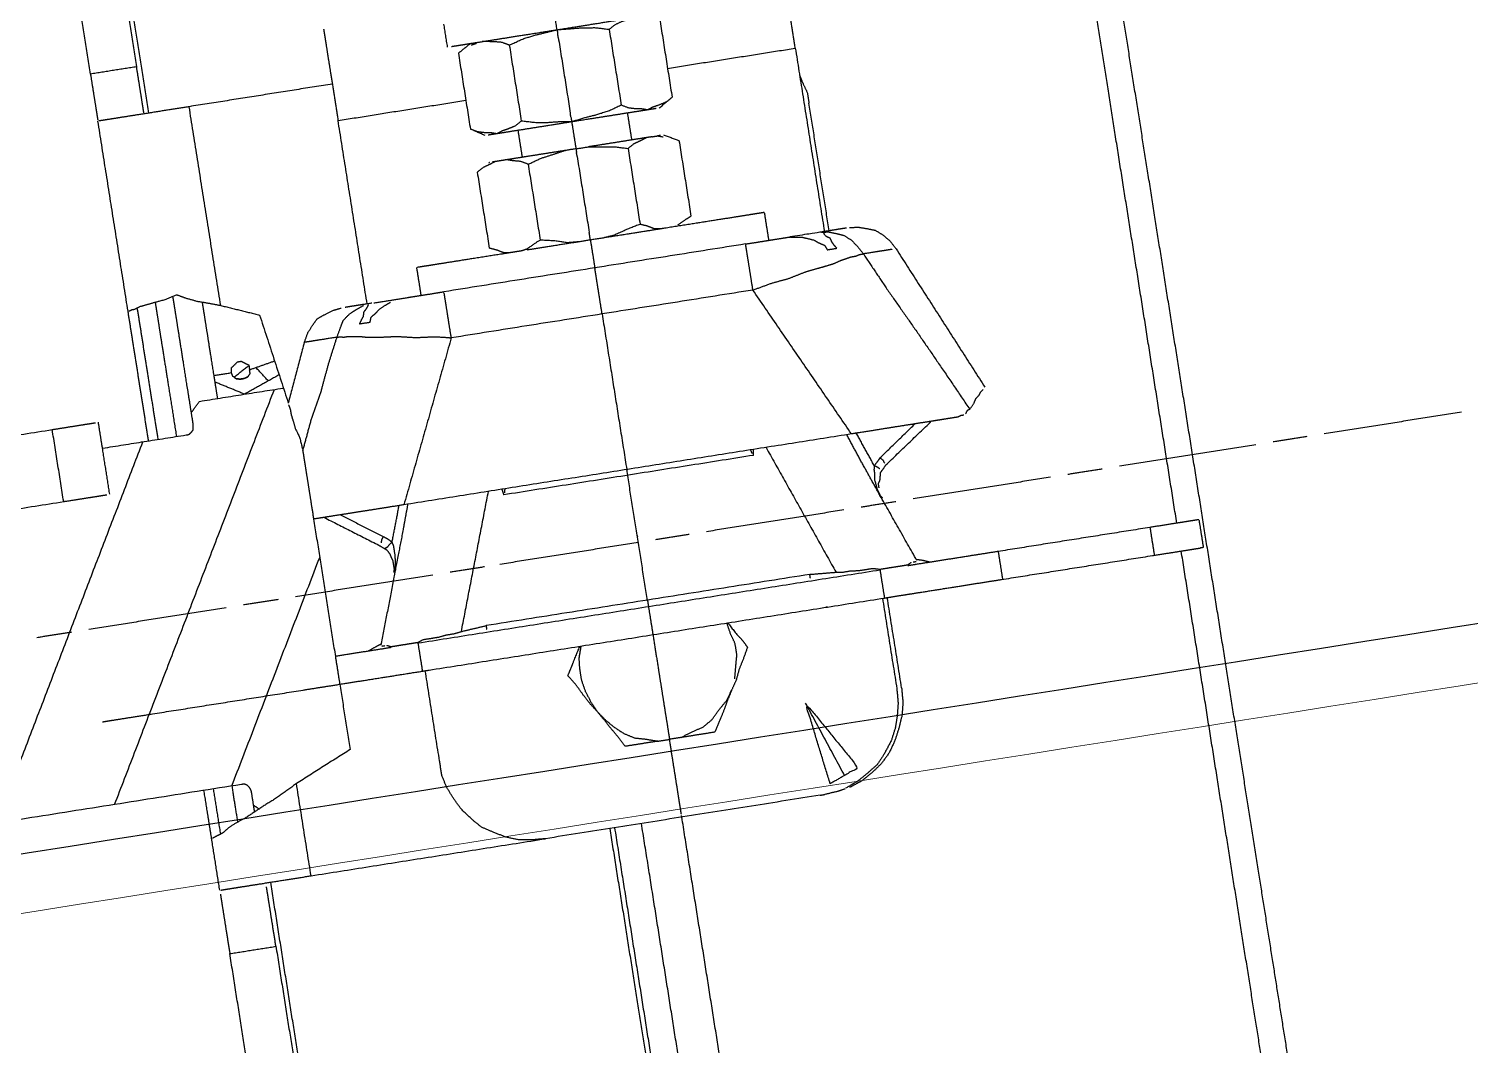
# Model space of a CAD drawing. Header units: inches. Extents: x 5516 to 5996, y -2506 to -2249.
# Drawn here: x 5667.09 to 5673.21, y -2474.34 to -2470.03 of the extents above; entities that cross this region are included whole.
import ezdxf

# ---------------------------------------------------------------- set-up
doc = ezdxf.new("R2010")
doc.units = ezdxf.units.IN
doc.header["$LTSCALE"] = 12
doc.header["$MEASUREMENT"] = 0
doc.layers.add('Make2D$Visible$Curves', color=18, linetype='Continuous', true_color=0x000000)
doc.layers.add('Make2D$Visible$DARK GREEN', color=98, linetype='Continuous', true_color=0x006300)
doc.layers.add('Make2D$Visible$Tangents', color=251, linetype='Continuous', lineweight=13, true_color=0x696969)

msp = doc.modelspace()

# ---------------------------------------------------------------- linework, layer by layer
at = {"layer": 'Make2D$Visible$Curves'}
for points in [[(5663.96719, -2474.0175), (5671.78146, -2472.77984), (5679.59574, -2471.54218), (5687.41001, -2470.30452)], [(5669.41138, -2475.68639), (5674.71821, -2474.84587), (5680.02505, -2474.00535), (5685.33188, -2473.16483)]]:
    msp.add_open_spline(points, degree=3, dxfattribs=at)
at = {"layer": 'Make2D$Visible$DARK GREEN'}
for points in [[(5671.96043, -2472.12407), (5671.9275, -2471.91615), (5671.89456, -2471.70824), (5671.86163, -2471.50032), (5671.8287, -2471.2924), (5671.79577, -2471.08448), (5671.76349, -2470.88064), (5671.73185, -2470.68088), (5671.69892, -2470.47296), (5671.66728, -2470.27319), (5671.63628, -2470.07751), (5671.60529, -2469.88182), (5671.57494, -2469.69021), (5671.54524, -2469.50267), (5671.51554, -2469.31514), (5671.48712, -2469.13576), (5671.45871, -2468.95638), (5671.43159, -2468.78515), (5671.40447, -2468.61393), (5671.37929, -2468.45493), (5671.35346, -2468.29186), (5671.32957, -2468.14102), (5671.30633, -2467.99425), (5671.28373, -2467.85156), (5671.26177, -2467.71295), (5671.24111, -2467.58249), (5671.22174, -2467.46019), (5671.20301, -2467.34196), (5671.18558, -2467.23188), (5671.16879, -2467.12589), (5671.15329, -2467.02804), (5671.13974, -2466.94243), (5671.12618, -2466.85682), (5671.11455, -2466.78343), (5671.10487, -2466.72228), (5671.09454, -2466.65705), (5671.08679, -2466.60813), (5671.07968, -2466.56328), (5671.07452, -2466.53067), (5671.07, -2466.50213), (5671.06677, -2466.48175), (5671.06419, -2466.46544)], [(5672.82275, -2476.85614), (5672.81887, -2476.83168), (5672.815, -2476.80721), (5672.80854, -2476.76645), (5672.80208, -2476.72568), (5672.79305, -2476.6686), (5672.78401, -2476.61153), (5672.77303, -2476.54222), (5672.76141, -2476.46884), (5672.74849, -2476.3873), (5672.73364, -2476.29354), (5672.71814, -2476.19569), (5672.702, -2476.09377), (5672.68392, -2475.97962), (5672.66455, -2475.85731), (5672.64518, -2475.73501), (5672.62452, -2475.60455), (5672.60256, -2475.46594), (5672.57996, -2475.32325), (5672.55607, -2475.17241), (5672.53218, -2475.02157), (5672.50635, -2474.85849), (5672.48052, -2474.69542), (5672.45405, -2474.52827), (5672.42628, -2474.35297), (5672.39787, -2474.17359), (5672.36946, -2473.99421), (5672.33976, -2473.80667), (5672.3107, -2473.62322), (5672.27971, -2473.42753), (5672.24936, -2473.23592), (5672.21837, -2473.04023), (5672.18673, -2472.84047), (5672.15573, -2472.64478), (5672.12409, -2472.44501), (5672.09116, -2472.2371), (5672.05952, -2472.03733), (5672.02724, -2471.83349), (5671.99495, -2471.62965), (5671.96331, -2471.42988), (5671.93103, -2471.22604), (5671.89939, -2471.02628), (5671.8684, -2470.83059), (5671.83611, -2470.62675), (5671.80512, -2470.43106), (5671.77412, -2470.23538), (5671.74442, -2470.04784), (5671.71472, -2469.86031), (5671.68501, -2469.67277), (5671.6566, -2469.49339), (5671.62884, -2469.31809), (5671.60107, -2469.14279), (5671.5746, -2468.97564), (5671.54813, -2468.80849), (5671.5223, -2468.64541), (5671.49841, -2468.49457), (5671.47451, -2468.34373), (5671.45192, -2468.20104), (5671.42996, -2468.06243), (5671.4093, -2467.93197), (5671.38928, -2467.80559), (5671.37056, -2467.68736), (5671.35248, -2467.57321), (5671.33633, -2467.47129), (5671.32084, -2467.37345), (5671.30599, -2467.27968), (5671.29307, -2467.19814), (5671.28145, -2467.12476), (5671.27047, -2467.05545), (5671.26143, -2466.99838), (5671.25304, -2466.94538), (5671.24594, -2466.90053), (5671.23948, -2466.85977), (5671.23496, -2466.83123), (5671.23173, -2466.81084)], [(5667.16127, -2467.76061), (5667.16386, -2467.77692), (5667.16709, -2467.79731), (5667.17096, -2467.82177), (5667.17677, -2467.85846), (5667.18323, -2467.89923), (5667.19162, -2467.95223), (5667.20131, -2468.01338), (5667.21099, -2468.07453), (5667.22262, -2468.14791), (5667.23618, -2468.23353), (5667.24909, -2468.31506), (5667.26459, -2468.41291), (5667.28008, -2468.51075), (5667.29687, -2468.61675), (5667.3156, -2468.73498), (5667.33432, -2468.8532), (5667.35434, -2468.97958), (5667.37565, -2469.11412), (5667.3976, -2469.25273), (5667.4202, -2469.39542), (5667.44345, -2469.54219), (5667.46863, -2469.70118), (5667.49317, -2469.8561), (5667.519, -2470.01917), (5667.54547, -2470.18632)], [(5667.59749, -2470.38286), (5667.57037, -2470.21163), (5667.5439, -2470.04448), (5667.51743, -2469.87733), (5667.49224, -2469.71834), (5667.46771, -2469.56342), (5667.44382, -2469.41258), (5667.42057, -2469.26581), (5667.39862, -2469.1272), (5667.37731, -2468.99266), (5667.35729, -2468.86628), (5667.33792, -2468.74398), (5667.31984, -2468.62983), (5667.30176, -2468.51568), (5667.28562, -2468.41375), (5667.27077, -2468.31999), (5667.25721, -2468.23437), (5667.24365, -2468.14876), (5667.23202, -2468.07538), (5667.22169, -2468.01015), (5667.21201, -2467.949), (5667.20426, -2467.90008), (5667.19716, -2467.85523), (5667.19199, -2467.82262), (5667.18747, -2467.79408), (5667.18424, -2467.77369), (5667.18166, -2467.75739)], [(5667.34978, -2470.21732), (5667.32331, -2470.05017), (5667.29748, -2469.8871), (5667.27294, -2469.73218), (5667.24776, -2469.57318), (5667.22451, -2469.42641), (5667.20192, -2469.28373), (5667.17996, -2469.14511), (5667.15865, -2469.01058), (5667.13864, -2468.8842), (5667.11991, -2468.76597), (5667.10119, -2468.64774), (5667.0844, -2468.54174), (5667.0689, -2468.4439), (5667.0534, -2468.34606), (5667.04049, -2468.26452), (5667.02693, -2468.17891), (5667.01531, -2468.10552), (5667.00562, -2468.04437), (5666.99594, -2467.98322), (5666.98754, -2467.93022), (5666.98108, -2467.88945), (5666.97527, -2467.85276), (5666.9714, -2467.8283), (5666.96817, -2467.80792), (5666.96559, -2467.79161)], [(5670.34127, -2470.10709), (5670.33288, -2470.0541), (5670.32448, -2470.0011), (5670.31609, -2469.9481), (5670.30834, -2469.89918), (5670.30124, -2469.85433), (5670.29478, -2469.81356), (5670.28961, -2469.78095), (5670.28574, -2469.75649), (5670.28251, -2469.7361), (5670.27993, -2469.7198)], [(5668.88165, -2470.10007), (5668.90204, -2470.09684), (5668.93058, -2470.09232), (5668.96319, -2470.08715), (5669.00396, -2470.0807), (5669.0488, -2470.07359), (5669.1018, -2470.0652), (5669.1548, -2470.0568), (5669.21188, -2470.04776), (5669.27303, -2470.03808), (5669.3301, -2470.02904), (5669.39533, -2470.01871), (5669.45241, -2470.00967), (5669.51356, -2469.99998), (5669.56656, -2469.99159), (5669.61548, -2469.98384), (5669.6644, -2469.97609), (5669.7011, -2469.97028), (5669.73779, -2469.96447), (5669.76632, -2469.95995), (5669.78671, -2469.95672)], [(5669.3301, -2470.02904), (5669.31461, -2469.9312)], [(5668.33936, -2470.02715), (5668.34194, -2470.04346), (5668.34517, -2470.06384), (5668.34905, -2470.0883), (5668.35421, -2470.12092), (5668.36067, -2470.16169), (5668.36777, -2470.20653), (5668.37552, -2470.25545), (5668.38391, -2470.30845), (5668.39231, -2470.36145), (5668.4007, -2470.41445)], [(5668.86535, -2470.10265), (5668.84985, -2470.00481)], [(5669.33026, -2470.03004), (5669.33269, -2470.04535)], [(5669.55134, -2470.02743), (5669.60235, -2470.3495)], [(5669.76741, -2469.99321), (5669.81842, -2470.31528)], [(5668.96319, -2470.08715), (5668.93724, -2470.10798)], [(5668.9883, -2470.08735), (5668.96577, -2470.09488)], [(5669.12735, -2470.09458), (5669.09623, -2470.0828), (5669.06233, -2470.07981), (5669.03722, -2470.07961), (5669.01211, -2470.0794)], [(5669.33527, -2470.06165), (5669.33269, -2470.04535)], [(5669.33527, -2470.06165), (5669.38628, -2470.38372)], [(5668.93724, -2470.10798), (5668.91128, -2470.12881)], [(5668.91128, -2470.12881), (5668.96229, -2470.45088)], [(5669.12735, -2470.09458), (5669.17836, -2470.41665)], [(5669.79905, -2470.19297), (5670.34127, -2470.10709)], [(5670.34127, -2470.10709), (5670.4646, -2470.88577)], [(5667.54547, -2470.18632), (5667.34978, -2470.21732)], [(5667.57646, -2470.38201), (5667.57453, -2470.36978), (5667.57259, -2470.35755), (5667.56871, -2470.33309), (5667.56355, -2470.30048), (5667.55838, -2470.26786), (5667.55193, -2470.22709), (5667.54547, -2470.18632)], [(5667.34978, -2470.21732), (5667.35624, -2470.25809), (5667.3627, -2470.29885), (5667.36786, -2470.33147), (5667.37303, -2470.36408), (5667.3769, -2470.38855), (5667.37884, -2470.40078), (5667.38078, -2470.41301)], [(5668.37617, -2470.25953), (5667.76872, -2470.35574)], [(5670.35935, -2470.22125), (5670.37332, -2470.25665), (5670.392, -2470.29548), (5670.39911, -2470.34032)], [(5668.4007, -2470.41445), (5668.94292, -2470.32857)], [(5669.79247, -2470.3361), (5669.76115, -2470.34942), (5669.73733, -2470.35738), (5669.71416, -2470.3694)], [(5669.76308, -2470.36165), (5669.81842, -2470.31528)], [(5667.76872, -2470.35574), (5667.71572, -2470.36413), (5667.66272, -2470.37253), (5667.60565, -2470.38157), (5667.55672, -2470.38932), (5667.51596, -2470.39577), (5667.47519, -2470.40223), (5667.44665, -2470.40675), (5667.41811, -2470.41127), (5667.39773, -2470.4145), (5667.3855, -2470.41644)], [(5667.90238, -2471.19964), (5667.76872, -2470.35574)], [(5669.38886, -2470.40003), (5669.38628, -2470.38372)], [(5669.71416, -2470.3694), (5669.68841, -2470.36512), (5669.6633, -2470.36492), (5669.63347, -2470.36129), (5669.60235, -2470.3495), (5669.54786, -2470.37485), (5669.49208, -2470.39204), (5669.4438, -2470.40387), (5669.39209, -2470.42041)], [(5669.71416, -2470.3694), (5669.68155, -2470.37457), (5669.64893, -2470.37973), (5669.60409, -2470.38684), (5669.55517, -2470.39459), (5669.50624, -2470.40233), (5669.45324, -2470.41073), (5669.39209, -2470.42041)], [(5669.62855, -2470.38296), (5669.64663, -2470.49711)], [(5669.75085, -2470.36359), (5669.73455, -2470.36617), (5669.71416, -2470.3694)], [(5670.48498, -2470.88254), (5670.39911, -2470.34032)], [(5667.50927, -2471.22429), (5667.38142, -2470.41708)], [(5668.52403, -2471.19312), (5668.4007, -2470.41445)], [(5669.0741, -2470.47078), (5669.04835, -2470.4665), (5669.02324, -2470.4663), (5668.99341, -2470.46266), (5668.96229, -2470.45088)], [(5669.02518, -2470.47853), (5668.96229, -2470.45088)], [(5669.39209, -2470.42041), (5669.33909, -2470.42881), (5669.2861, -2470.4372), (5669.23717, -2470.44495), (5669.18825, -2470.4527), (5669.14341, -2470.4598), (5669.10671, -2470.46561), (5669.0741, -2470.47078), (5669.05779, -2470.47336), (5669.03741, -2470.47659)], [(5669.39209, -2470.42041), (5669.34188, -2470.42001), (5669.29231, -2470.42368), (5669.23802, -2470.42392), (5669.17836, -2470.41665), (5669.15241, -2470.43748), (5669.12109, -2470.4508), (5669.09727, -2470.45875), (5669.0741, -2470.47078)], [(5669.16379, -2470.45657), (5669.18187, -2470.57072)], [(5669.38904, -2470.40112), (5669.39209, -2470.42041)], [(5669.39209, -2470.42041), (5669.41017, -2470.53456)], [(5669.76893, -2470.47774), (5669.7567, -2470.47968)], [(5669.78116, -2470.47581), (5669.84748, -2470.49873)], [(5669.84748, -2470.49873), (5669.89849, -2470.8208)], [(5669.20742, -2470.60011), (5669.1763, -2470.58832), (5669.14239, -2470.58534), (5669.11664, -2470.58106), (5669.09218, -2470.58493)], [(5669.41017, -2470.53456), (5669.41276, -2470.55087)], [(5669.41534, -2470.56718), (5669.41276, -2470.55087)], [(5669.41534, -2470.56718), (5669.46635, -2470.88925)], [(5669.63141, -2470.53296), (5669.68242, -2470.85503)], [(5669.06772, -2470.5888), (5669.04455, -2470.60083), (5669.0173, -2470.61351), (5668.99135, -2470.63433)], [(5668.99135, -2470.63433), (5669.04236, -2470.9564)], [(5669.04326, -2470.59268), (5669.04006, -2470.59524)], [(5669.09218, -2470.58493), (5669.07587, -2470.58751), (5669.05549, -2470.59074)], [(5669.20742, -2470.60011), (5669.25843, -2470.92218)], [(5669.89849, -2470.8208), (5669.87189, -2470.83755), (5669.84186, -2470.85903)], [(5670.20942, -2470.80499), (5670.22814, -2470.92322)], [(5670.5706, -2470.86898), (5670.60794, -2470.86724), (5670.64656, -2470.87366), (5670.68112, -2470.88073), (5670.71353, -2470.90067), (5670.74251, -2470.92533), (5670.7687, -2470.9588)], [(5670.1303, -2470.93872), (5668.85018, -2471.14147)], [(5669.47151, -2470.92186), (5669.42259, -2470.92961), (5669.37302, -2470.93328), (5669.31744, -2470.92537), (5669.25843, -2470.92218), (5669.23183, -2470.93893), (5669.2018, -2470.9604), (5669.17798, -2470.96835), (5669.15352, -2470.97223), (5669.12906, -2470.9761), (5669.10395, -2470.9759), (5669.07283, -2470.96411), (5669.04236, -2470.9564)], [(5669.47087, -2470.91779), (5669.46829, -2470.90148), (5669.46635, -2470.88925)], [(5669.47083, -2470.91753), (5669.47151, -2470.92186)], [(5669.47151, -2470.92186), (5669.49024, -2471.04009)], [(5670.1303, -2470.93872), (5670.17515, -2470.93161), (5670.21591, -2470.92516), (5670.24853, -2470.91999), (5670.2893, -2470.91353)], [(5670.16129, -2471.1344), (5670.15484, -2471.09363), (5670.14967, -2471.06102), (5670.14451, -2471.02841), (5670.13934, -2470.99579), (5670.13547, -2470.97133), (5670.13288, -2470.95502), (5670.13095, -2470.94279)], [(5670.2893, -2470.91353), (5670.31783, -2470.90901), (5670.34294, -2470.90922), (5670.36805, -2470.90942), (5670.38972, -2470.91434), (5670.4202, -2470.92205), (5670.44317, -2470.93513), (5670.46549, -2470.94413), (5670.47687, -2470.96323)], [(5670.16129, -2471.1344), (5670.20077, -2471.11979), (5670.24025, -2471.10518), (5670.27629, -2471.09529), (5670.31234, -2471.08541), (5670.34774, -2471.07144), (5670.38314, -2471.05748), (5670.41511, -2471.04823), (5670.44708, -2471.03899), (5670.47905, -2471.02975), (5670.50694, -2471.02115), (5670.53418, -2471.00848), (5670.558, -2471.00053), (5670.57774, -2470.99322), (5670.59812, -2470.98999), (5670.61378, -2470.98333), (5670.63009, -2470.98075)], [(5670.47687, -2470.96323), (5670.51764, -2470.95677)], [(5670.7524, -2470.96138), (5670.73201, -2470.96461), (5670.70347, -2470.96913), (5670.67086, -2470.97429), (5670.63009, -2470.98075)], [(5670.63009, -2470.98075), (5670.73403, -2471.13563), (5670.8474, -2471.29737), (5670.96143, -2471.4632), (5671.08147, -2471.6406)], [(5670.7687, -2470.9588), (5671.14601, -2471.5468)], [(5668.73361, -2471.03874), (5668.75233, -2471.15696)], [(5669.48997, -2471.03838), (5669.49089, -2471.04417)], [(5669.52123, -2471.23578), (5669.51478, -2471.19501), (5669.50961, -2471.1624), (5669.50445, -2471.12978), (5669.49928, -2471.09717), (5669.49541, -2471.07271), (5669.49282, -2471.0564), (5669.49089, -2471.04417)], [(5667.51335, -2471.22365), (5667.52493, -2471.21763), (5667.53716, -2471.2157), (5667.56033, -2471.20367), (5667.59638, -2471.19378), (5667.62835, -2471.18454), (5667.66847, -2471.174), (5667.71545, -2471.15403)], [(5667.62427, -2471.18518), (5667.63137, -2471.23003), (5667.63848, -2471.27487), (5667.64687, -2471.32787), (5667.65591, -2471.38495), (5667.66689, -2471.45425), (5667.67786, -2471.52356), (5667.68949, -2471.59694), (5667.70175, -2471.6744), (5667.71467, -2471.75594)], [(5667.77792, -2471.65398), (5667.76436, -2471.56837), (5667.75209, -2471.49091), (5667.74112, -2471.4216), (5667.73014, -2471.3523), (5667.7211, -2471.29522), (5667.71335, -2471.2463), (5667.7056, -2471.19738), (5667.70044, -2471.16476)], [(5667.71545, -2471.15403), (5667.75537, -2471.1686), (5667.80345, -2471.18188), (5667.85495, -2471.19044), (5667.90238, -2471.19964)], [(5668.54442, -2471.18989), (5668.50365, -2471.19635), (5668.47511, -2471.20087), (5668.45065, -2471.20475), (5668.43027, -2471.20797)], [(5668.5363, -2471.27058), (5668.54123, -2471.24891), (5668.55967, -2471.23345), (5668.57747, -2471.21391), (5668.60408, -2471.19716), (5668.62317, -2471.18578)], [(5668.55257, -2471.1886), (5668.69526, -2471.166)], [(5668.69526, -2471.166), (5668.69934, -2471.16536)], [(5668.69934, -2471.16536), (5668.73195, -2471.16019), (5668.77272, -2471.15374), (5668.81349, -2471.14728), (5668.85018, -2471.14147)], [(5668.88117, -2471.33715), (5668.87472, -2471.29639), (5668.86955, -2471.26377), (5668.86438, -2471.23116), (5668.85922, -2471.19854), (5668.85534, -2471.17408), (5668.85276, -2471.15777), (5668.85082, -2471.14554)], [(5670.16129, -2471.1344), (5668.88117, -2471.33715)], [(5670.57981, -2471.74513), (5670.16129, -2471.1344)], [(5667.59644, -2471.77466), (5667.57449, -2471.63605), (5667.55253, -2471.49744), (5667.53058, -2471.35883), (5667.50927, -2471.22429)], [(5667.63721, -2471.76821), (5667.61526, -2471.6296), (5667.59266, -2471.48691), (5667.5707, -2471.3483), (5667.54939, -2471.21376)], [(5667.90238, -2471.19964), (5668.06763, -2471.24034)], [(5668.06763, -2471.24034), (5668.18948, -2471.61387)], [(5668.25738, -2471.35655), (5668.27195, -2471.31663), (5668.29189, -2471.28422), (5668.31248, -2471.25588), (5668.34316, -2471.23849), (5668.38199, -2471.2198), (5668.41396, -2471.21056)], [(5668.39599, -2471.3346), (5668.41057, -2471.29468), (5668.42235, -2471.26356), (5668.45109, -2471.23393), (5668.47769, -2471.21718), (5668.50837, -2471.19978)], [(5668.52876, -2471.19655), (5668.52254, -2471.21008), (5668.51568, -2471.21952), (5668.50881, -2471.22897), (5668.50732, -2471.24592), (5668.49767, -2471.26416), (5668.49146, -2471.27769)], [(5669.52123, -2471.23578), (5669.62584, -2471.89622)], [(5668.49146, -2471.27769), (5668.5363, -2471.27058)], [(5668.25738, -2471.35655), (5668.18948, -2471.61387)], [(5668.25095, -2471.81727), (5668.28522, -2471.69065), (5668.32829, -2471.56681), (5668.35978, -2471.44899), (5668.39599, -2471.3346)], [(5668.39599, -2471.3346), (5668.35115, -2471.3417), (5668.31853, -2471.34686), (5668.29407, -2471.35074), (5668.27369, -2471.35397), (5668.26146, -2471.3559)], [(5668.39599, -2471.3346), (5668.40822, -2471.33266), (5668.42518, -2471.33415), (5668.44556, -2471.33092), (5668.47067, -2471.33113), (5668.49577, -2471.33133), (5668.5256, -2471.33496), (5668.55479, -2471.33452), (5668.58397, -2471.33408), (5668.62131, -2471.33234), (5668.65457, -2471.33125), (5668.69255, -2471.3336), (5668.73053, -2471.33594), (5668.76787, -2471.3342), (5668.80521, -2471.33247), (5668.84727, -2471.33417), (5668.88117, -2471.33715)], [(5668.88117, -2471.33715), (5668.68001, -2472.04603)], [(5668.01733, -2471.50323), (5668.00167, -2471.50989), (5667.98536, -2471.51247), (5667.96841, -2471.51098), (5667.95424, -2471.50068), (5667.94758, -2471.48502), (5667.94843, -2471.46399), (5667.95937, -2471.4539), (5667.97374, -2471.43909), (5667.99004, -2471.4365), (5668.00829, -2471.44615), (5668.02181, -2471.45237), (5668.02504, -2471.47275)], [(5668.02504, -2471.47275), (5668.13189, -2471.43493)], [(5667.8742, -2471.49664), (5667.94758, -2471.48502)], [(5667.87872, -2471.52518), (5667.8742, -2471.49664)], [(5667.95896, -2471.50411), (5668.01838, -2471.45709)], [(5668.14972, -2471.4948), (5668.00385, -2471.57641)], [(5668.10339, -2471.51885), (5668.05293, -2471.46416)], [(5667.45233, -2473.31868), (5668.13023, -2471.55639)], [(5667.81223, -2471.60676), (5668.16692, -2471.55058)], [(5668.00385, -2471.57641), (5667.87872, -2471.52518)], [(5667.88969, -2471.59449), (5667.88582, -2471.57003), (5667.88259, -2471.54964), (5667.88065, -2471.53741), (5667.87872, -2471.52518)], [(5671.08147, -2471.6406), (5671.09862, -2471.61699), (5671.10762, -2471.59467), (5671.12199, -2471.57985), (5671.12821, -2471.56633), (5671.13915, -2471.55624)], [(5667.77792, -2471.65398), (5667.81223, -2471.60676)], [(5668.19077, -2471.62202), (5668.19808, -2471.64176), (5668.20131, -2471.66215), (5668.2099, -2471.69004), (5668.21914, -2471.72201), (5668.23783, -2471.76084), (5668.24966, -2471.80912)], [(5667.78632, -2471.70698), (5667.77792, -2471.65398)], [(5671.05616, -2471.6655), (5671.04393, -2471.66744), (5671.03234, -2471.67346), (5671.01603, -2471.67604)], [(5671.08147, -2471.6406), (5671.06988, -2471.64661), (5671.06367, -2471.66014)], [(5673.16875, -2471.65269), (5672.58576, -2471.74503)], [(5665.24706, -2472.03393), (5667.18763, -2471.72658)], [(5667.18763, -2471.72658), (5667.2284, -2471.72012), (5667.26509, -2471.71431), (5667.30178, -2471.7085), (5667.33032, -2471.70398), (5667.35478, -2471.7001), (5667.37109, -2471.69752)], [(5667.23606, -2472.03234), (5667.18763, -2471.72658)], [(5667.40075, -2471.80566), (5667.38332, -2471.69558)], [(5667.75544, -2471.74948), (5667.76767, -2471.74755), (5667.77861, -2471.73745), (5667.78547, -2471.72801), (5667.78632, -2471.70698)], [(5670.57981, -2471.74513), (5668.68001, -2472.04603)], [(5670.67644, -2471.88027), (5670.6002, -2471.7419)], [(5670.70046, -2471.84721), (5670.84888, -2471.70251)], [(5670.72601, -2471.8766), (5670.91819, -2471.69154)], [(5666.95088, -2473.3981), (5667.57198, -2471.77854)], [(5667.40075, -2471.80566), (5667.75544, -2471.74948)], [(5667.43175, -2472.00135), (5667.40075, -2471.80566)], [(5670.21698, -2471.8026), (5670.514, -2472.33227)], [(5670.70054, -2472.00601), (5670.63031, -2471.87922), (5670.55943, -2471.74836)], [(5672.29631, -2471.79087), (5671.7174, -2471.88256)], [(5672.51238, -2471.75665), (5672.36969, -2471.77925)], [(5668.25095, -2471.81727), (5668.25482, -2471.84173), (5668.25934, -2471.87027), (5668.26451, -2471.90288), (5668.26967, -2471.9355), (5668.27613, -2471.97627), (5668.28194, -2472.01296), (5668.28905, -2472.0578), (5668.29679, -2472.10672)], [(5670.16378, -2471.8361), (5669.1038, -2472.00398)], [(5670.15841, -2471.82859), (5670.15175, -2471.81293)], [(5670.16378, -2471.8361), (5670.16398, -2471.81099)], [(5670.72064, -2471.86909), (5670.71463, -2471.85751), (5670.70046, -2471.84721), (5670.69017, -2471.86138), (5670.67644, -2471.88027)], [(5669.71404, -2472.45313), (5669.62584, -2471.89622)], [(5669.6259, -2471.89659), (5669.62658, -2471.90094)], [(5670.69941, -2471.89335), (5670.68996, -2471.88649), (5670.67644, -2471.88027), (5670.67495, -2471.89722), (5670.67689, -2471.90946), (5670.67733, -2471.93864), (5670.68722, -2471.97468), (5670.70054, -2472.00601)], [(5670.70885, -2471.90021), (5670.70199, -2471.90966), (5670.7005, -2471.92661), (5670.699, -2471.94356), (5670.69279, -2471.95709), (5670.69537, -2471.97339)], [(5670.72601, -2471.8766), (5670.70885, -2471.90021)], [(5671.64402, -2471.89419), (5671.49725, -2471.91743)], [(5668.92404, -2472.58409), (5669.03878, -2471.98921)], [(5669.09585, -2471.98017), (5669.1038, -2472.00398)], [(5669.10808, -2471.97823), (5669.10659, -2471.99518)], [(5671.42387, -2471.92905), (5670.84088, -2472.02139)], [(5665.29549, -2472.3397), (5667.23606, -2472.03234)], [(5667.23606, -2472.03234), (5667.27683, -2472.02588), (5667.31352, -2472.02007), (5667.35021, -2472.01426), (5667.37875, -2472.00974), (5667.40321, -2472.00587), (5667.41952, -2472.00328)], [(5668.69632, -2472.04344), (5668.66935, -2472.18981), (5668.64174, -2472.33209), (5668.58223, -2472.64241)], [(5668.62988, -2472.20442), (5668.65963, -2472.04926)], [(5670.7675, -2472.03301), (5670.62073, -2472.05626)], [(5670.8571, -2472.2821), (5670.70054, -2472.00601)], [(5670.70054, -2472.00601), (5670.71063, -2472.01695)], [(5668.34164, -2472.09962), (5668.32125, -2472.10285), (5668.29679, -2472.10672)], [(5668.29679, -2472.10672), (5668.38913, -2472.68971)], [(5668.34164, -2472.09962), (5668.57345, -2472.21753)], [(5668.41094, -2472.08864), (5668.59274, -2472.18104)], [(5670.54735, -2472.06788), (5669.96437, -2472.16022)], [(5672.05419, -2472.10922), (5672.04196, -2472.11116), (5672.02158, -2472.11439), (5671.99712, -2472.11826), (5671.96858, -2472.12278), (5671.93597, -2472.12795), (5671.89112, -2472.13505), (5671.84628, -2472.14215)], [(5672.05419, -2472.10922), (5672.07292, -2472.22745)], [(5669.89098, -2472.17184), (5669.74829, -2472.19444)], [(5671.84628, -2472.14215), (5671.20214, -2472.24417)], [(5671.84628, -2472.14215), (5671.865, -2472.26038)], [(5668.57345, -2472.21753), (5668.60114, -2472.23404)], [(5668.58439, -2472.20744), (5668.58653, -2472.19457), (5668.59274, -2472.18104)], [(5668.59274, -2472.18104), (5668.61099, -2472.19069), (5668.62988, -2472.20442)], [(5668.60049, -2472.22997), (5668.61208, -2472.22395), (5668.61894, -2472.21451), (5668.62988, -2472.20442)], [(5668.63766, -2472.33273), (5668.6398, -2472.31986), (5668.63787, -2472.30763), (5668.63593, -2472.2954), (5668.63399, -2472.28317), (5668.62798, -2472.27158), (5668.62132, -2472.25592), (5668.61058, -2472.2409), (5668.60114, -2472.23404)], [(5668.64174, -2472.33209), (5668.64473, -2472.29818), (5668.64299, -2472.26085), (5668.63847, -2472.23231), (5668.63654, -2472.22008), (5668.62988, -2472.20442)], [(5669.67491, -2472.20606), (5669.08785, -2472.29904)], [(5669.67019, -2472.17625), (5669.67104, -2472.1816)], [(5671.85685, -2472.26167), (5671.90577, -2472.25392), (5671.95061, -2472.24682), (5671.99138, -2472.24036), (5672.01992, -2472.23584), (5672.04438, -2472.23197), (5672.06069, -2472.22939)], [(5672.07292, -2472.22745), (5672.06069, -2472.22939)], [(5667.94971, -2473.2399), (5668.32262, -2472.2698)], [(5670.514, -2472.33227), (5670.54319, -2472.33182), (5670.5758, -2472.32666), (5670.61314, -2472.32492), (5670.64168, -2472.3204), (5670.67021, -2472.31588), (5670.70004, -2472.31952), (5670.73266, -2472.31435), (5670.75712, -2472.31048), (5670.78158, -2472.3066), (5670.79789, -2472.30402), (5670.81827, -2472.30079), (5670.83329, -2472.29006)], [(5670.84144, -2472.28876), (5670.85367, -2472.28683)], [(5670.9453, -2472.28485), (5670.91268, -2472.29002), (5670.88221, -2472.28231), (5670.85238, -2472.27867)], [(5671.20214, -2472.24417), (5671.22073, -2472.36156)], [(5671.21679, -2472.36305), (5671.85685, -2472.26167)], [(5672.77014, -2477.23641), (5672.76756, -2477.2201), (5672.76433, -2477.19972), (5672.76046, -2477.17526), (5672.75464, -2477.13856), (5672.74754, -2477.09372), (5672.73979, -2477.0448), (5672.73075, -2476.98772), (5672.71978, -2476.91842), (5672.70815, -2476.84503), (5672.69588, -2476.76757), (5672.68168, -2476.67788), (5672.66618, -2476.58004), (5672.65004, -2476.47812), (5672.63261, -2476.36804), (5672.61453, -2476.25389), (5672.59515, -2476.13159), (5672.57449, -2476.00113), (5672.55318, -2475.8666), (5672.53058, -2475.72391), (5672.50734, -2475.57714), (5672.48345, -2475.4263), (5672.45827, -2475.2673), (5672.43308, -2475.10831), (5672.40596, -2474.93708), (5672.37884, -2474.76585), (5672.35108, -2474.59055), (5672.32202, -2474.40709), (5672.29361, -2474.22771), (5672.26391, -2474.04018), (5672.23356, -2473.84857), (5672.20257, -2473.65288), (5672.17157, -2473.45719), (5672.13993, -2473.25743), (5672.10829, -2473.05766), (5672.07665, -2472.8579), (5672.04372, -2472.64998), (5672.01144, -2472.44614), (5671.97915, -2472.2423)], [(5668.80247, -2472.34424), (5668.21949, -2472.43658)], [(5670.70069, -2472.32359), (5668.73974, -2472.63418)], [(5669.02262, -2472.30938), (5668.87585, -2472.33262)], [(5670.40264, -2472.34155), (5669.02875, -2472.55915)], [(5670.40264, -2472.34155), (5670.46036, -2472.33658), (5670.514, -2472.33227)], [(5670.40522, -2472.35785), (5670.40264, -2472.34155)], [(5670.70069, -2472.32359), (5670.71941, -2472.44182)], [(5668.1461, -2472.4482), (5667.99934, -2472.47145)], [(5668.787, -2472.74789), (5670.71941, -2472.44182)], [(5669.71365, -2472.45067), (5669.71624, -2472.46698)], [(5669.71624, -2472.46698), (5669.71817, -2472.47921)], [(5669.71817, -2472.47921), (5669.7369, -2472.59744)], [(5670.71126, -2472.44311), (5670.77196, -2472.82634)], [(5670.79234, -2472.82311), (5670.73164, -2472.43989)], [(5667.92595, -2472.48307), (5667.34297, -2472.57541)], [(5670.47895, -2472.47991), (5670.47073, -2472.48121)], [(5667.26959, -2472.58703), (5667.12282, -2472.61027)], [(5668.60734, -2472.64261), (5668.62494, -2472.64818), (5668.64125, -2472.6456), (5668.66163, -2472.64237), (5668.68609, -2472.6385), (5668.71055, -2472.63462), (5668.73909, -2472.6301), (5668.76226, -2472.61807), (5668.79895, -2472.61226), (5668.82749, -2472.60774), (5668.85946, -2472.5985), (5668.89207, -2472.59333), (5668.92404, -2472.58409)], [(5668.92404, -2472.58409), (5668.97639, -2472.57162), (5669.02875, -2472.55915)], [(5669.02875, -2472.55915), (5669.03133, -2472.57546)], [(5669.73675, -2472.5965), (5669.76014, -2472.7442)], [(5670.08419, -2472.78482), (5670.08867, -2472.73396), (5670.09315, -2472.6831), (5670.0854, -2472.63418), (5670.06672, -2472.59535), (5670.05081, -2472.54772)], [(5670.05489, -2472.54707), (5670.09182, -2472.59555), (5670.11673, -2472.62086), (5670.1382, -2472.65089)], [(5668.58159, -2472.63833), (5668.55842, -2472.65036), (5668.52774, -2472.66776)], [(5668.58696, -2472.64584), (5668.59919, -2472.6439)], [(5668.73974, -2472.63418), (5668.75846, -2472.75241)], [(5669.43114, -2472.64587), (5669.42258, -2472.69737), (5669.42496, -2472.73878), (5669.43271, -2472.78771), (5669.44861, -2472.83534), (5669.47267, -2472.88168), (5669.50015, -2472.92329)], [(5670.1382, -2472.65089), (5670.12084, -2472.69961), (5670.10284, -2472.74425), (5670.08956, -2472.79233), (5670.07091, -2472.83289)], [(5668.38913, -2472.68971), (5668.40785, -2472.80794)], [(5668.25294, -2472.83247), (5668.31816, -2472.82214), (5668.37932, -2472.81246), (5668.4527, -2472.80083), (5668.52201, -2472.78986), (5668.59947, -2472.77759), (5668.67285, -2472.76597), (5668.75031, -2472.7537)], [(5668.75031, -2472.7537), (5668.787, -2472.74789)], [(5668.83139, -2473.13369), (5668.77069, -2472.75047)], [(5669.50015, -2472.92329), (5669.46988, -2472.89047), (5669.43832, -2472.8495), (5669.41147, -2472.81196), (5669.37583, -2472.77164)], [(5667.61287, -2472.93385), (5668.25294, -2472.83247)], [(5668.40785, -2472.80794), (5668.45176, -2473.08516)], [(5669.8562, -2473.03406), (5669.90254, -2473.01001), (5669.94953, -2472.99003), (5669.98642, -2472.95911), (5670.0173, -2472.91661), (5670.04883, -2472.87818), (5670.07091, -2472.83289)], [(5670.07091, -2472.83289), (5670.0529, -2472.87754), (5670.03833, -2472.91746), (5670.02033, -2472.9621), (5669.99889, -2473.01146)], [(5670.77196, -2472.82634), (5670.77757, -2472.88813), (5670.77373, -2472.94307), (5670.76517, -2472.99457), (5670.74846, -2473.04737), (5670.71951, -2473.1021), (5670.68928, -2473.14868), (5670.64896, -2473.18432), (5670.60455, -2473.22061), (5670.55478, -2473.24939)], [(5670.79234, -2472.82311), (5670.79795, -2472.8849), (5670.79411, -2472.93984), (5670.78148, -2472.99199), (5670.76476, -2473.04479), (5670.7399, -2473.09887), (5670.70559, -2473.1461), (5670.66934, -2473.18109), (5670.62494, -2473.21738), (5670.57109, -2473.2468)], [(5669.78145, -2472.87874), (5669.78791, -2472.91951), (5669.79308, -2472.95212), (5669.79889, -2472.98881), (5669.80276, -2473.01327), (5669.8047, -2473.0255), (5669.80728, -2473.04181)], [(5670.55047, -2473.19574), (5670.38466, -2472.88768)], [(5670.48911, -2473.23054), (5670.60774, -2473.1616), (5670.38466, -2472.88768), (5670.48911, -2473.23054)], [(5667.40088, -2472.96743), (5667.41311, -2472.96549), (5667.42534, -2472.96355), (5667.4498, -2472.95968), (5667.47834, -2472.95516), (5667.51911, -2472.9487), (5667.56395, -2472.9416), (5667.61287, -2472.93385)], [(5669.50015, -2472.92329), (5669.53515, -2472.95954), (5669.56885, -2472.98763), (5669.61543, -2473.01787), (5669.66007, -2473.03587), (5669.70685, -2473.041), (5669.75836, -2473.04956), (5669.80728, -2473.04181)], [(5669.61975, -2473.07151), (5669.58818, -2473.03054), (5669.55727, -2472.99365), (5669.53107, -2472.96019), (5669.50015, -2472.92329)], [(5669.99889, -2473.01146), (5669.94997, -2473.01921), (5669.90105, -2473.02696), (5669.8562, -2473.03406), (5669.80728, -2473.04181)], [(5668.45176, -2473.08516), (5668.22394, -2473.2299)], [(5669.28067, -2473.46372), (5669.22295, -2473.46869), (5669.16866, -2473.46893), (5669.11244, -2473.45694), (5669.05899, -2473.43615), (5669.00963, -2473.41471), (5668.96648, -2473.37976), (5668.92204, -2473.33665), (5668.88983, -2473.2916), (5668.8617, -2473.2459), (5668.84107, -2473.19484), (5668.83139, -2473.13369)], [(5667.99047, -2473.23345), (5664.99401, -2473.70804)], [(5667.86505, -2473.47062), (5667.84762, -2473.36055), (5667.83148, -2473.25863)], [(5668.22394, -2473.2299), (5668.17889, -2473.26211), (5668.13385, -2473.29432), (5668.08815, -2473.32245), (5668.04654, -2473.34994), (5668.00492, -2473.37743), (5667.97017, -2473.39547), (5667.93606, -2473.41759), (5667.91418, -2473.43777), (5667.89101, -2473.4498), (5667.87942, -2473.45581), (5667.86784, -2473.46182)], [(5667.90259, -2473.44378), (5667.8871, -2473.34594), (5667.87225, -2473.25217)], [(5667.94971, -2473.2399), (5667.96197, -2473.31736), (5667.97424, -2473.39482)], [(5668.03233, -2473.26025), (5668.02632, -2473.24866), (5668.01623, -2473.23773), (5668.0027, -2473.23151), (5667.99047, -2473.23345)], [(5668.04202, -2473.3214), (5668.03233, -2473.26025)], [(5668.28593, -2473.62128), (5668.22394, -2473.2299)], [(5668.04654, -2473.34994), (5668.04202, -2473.3214)], [(5668.06563, -2473.33856), (5668.04202, -2473.3214)], [(5670.44665, -2473.27905), (5669.28067, -2473.46372)], [(5670.44665, -2473.27905), (5670.46703, -2473.27582)], [(5669.85958, -2473.37203), (5669.85841, -2473.36461)], [(5670.52724, -2477.58747), (5670.52401, -2477.56709), (5670.52014, -2477.54262), (5670.51433, -2477.50593), (5670.50852, -2477.46924), (5670.50077, -2477.42032), (5670.49108, -2477.35917), (5670.4814, -2477.29801), (5670.46977, -2477.22463), (5670.45751, -2477.14717), (5670.4433, -2477.05748), (5670.4278, -2476.95964), (5670.41166, -2476.85772), (5670.39358, -2476.74357), (5670.37486, -2476.62534), (5670.35548, -2476.50303), (5670.33482, -2476.37258), (5670.31287, -2476.23396), (5670.29091, -2476.09535), (5670.26767, -2475.94859), (5670.24249, -2475.78959), (5670.2173, -2475.63059), (5670.19083, -2475.46344), (5670.16436, -2475.29629), (5670.13659, -2475.12099), (5670.10753, -2474.93753), (5670.07848, -2474.75408), (5670.04877, -2474.56654), (5670.01843, -2474.37493), (5669.98743, -2474.17924), (5669.95579, -2473.97948), (5669.92415, -2473.77972), (5669.89251, -2473.57995), (5669.85958, -2473.37203)], [(5669.55382, -2473.42046), (5669.58352, -2473.608), (5669.61323, -2473.79553), (5669.64228, -2473.97899), (5669.67134, -2474.16244), (5669.69911, -2474.33775), (5669.72622, -2474.50897), (5669.75334, -2474.6802), (5669.77982, -2474.84735), (5669.805, -2475.00635), (5669.83018, -2475.16534), (5669.85343, -2475.31211), (5669.87667, -2475.45887), (5669.89863, -2475.59749), (5669.92058, -2475.7361), (5669.9406, -2475.86248), (5669.95997, -2475.98478), (5669.9787, -2476.10301), (5669.99548, -2476.20901), (5670.01292, -2476.31908), (5670.02777, -2476.41285), (5670.04133, -2476.49846), (5670.05489, -2476.58408), (5670.06651, -2476.65746), (5670.07684, -2476.72269), (5670.08653, -2476.78384), (5670.09492, -2476.83684), (5670.10203, -2476.88168), (5670.10719, -2476.9143), (5670.11171, -2476.94284), (5670.11494, -2476.96322), (5670.11752, -2476.97953)], [(5669.57421, -2473.41723), (5669.60649, -2473.62107), (5669.63813, -2473.82084), (5669.66977, -2474.0206), (5669.70076, -2474.21629), (5669.73111, -2474.4079), (5669.76146, -2474.59951), (5669.79052, -2474.78297), (5669.81957, -2474.96643), (5669.84734, -2475.14173), (5669.87446, -2475.31296), (5669.90093, -2475.48011), (5669.92612, -2475.6391), (5669.95194, -2475.80217), (5669.97583, -2475.95302), (5669.99843, -2476.09571), (5670.02103, -2476.23839), (5670.0417, -2476.36885), (5670.06171, -2476.49523), (5670.08108, -2476.61754), (5670.09916, -2476.73169), (5670.11595, -2476.83769), (5670.13145, -2476.93553), (5670.1463, -2477.0293), (5670.15921, -2477.11084), (5670.17213, -2477.19237), (5670.18246, -2477.2576), (5670.19215, -2477.31875), (5670.20054, -2477.37175), (5670.20829, -2477.42067), (5670.21345, -2477.45329), (5670.21862, -2477.4859), (5670.2212, -2477.50221), (5670.22379, -2477.51852)], [(5670.35666, -2477.61867), (5670.35408, -2477.60236), (5670.35085, -2477.58197), (5670.34633, -2477.55344), (5670.34116, -2477.52082), (5670.33406, -2477.47598), (5670.32567, -2477.42298), (5670.31598, -2477.36183), (5670.3063, -2477.30067), (5670.29403, -2477.22321), (5670.28111, -2477.14168), (5670.26691, -2477.05199), (5670.25141, -2476.95414), (5670.23462, -2476.84815), (5670.21784, -2476.74215), (5670.19911, -2476.62392), (5670.17909, -2476.49754), (5670.15908, -2476.37116), (5670.13712, -2476.23255), (5670.11452, -2476.08986), (5670.09063, -2475.93901), (5670.06674, -2475.78817), (5670.0422, -2475.63325), (5670.01573, -2475.4661), (5669.98861, -2475.29488), (5669.96149, -2475.12365), (5669.93372, -2474.94835), (5669.90467, -2474.76489), (5669.87561, -2474.58143), (5669.84526, -2474.38982), (5669.81491, -2474.19821), (5669.78392, -2474.00252), (5669.75228, -2473.80276), (5669.72064, -2473.60299), (5669.68836, -2473.39915)], [(5667.89863, -2473.68262), (5667.86505, -2473.47062)], [(5668.28593, -2473.62128), (5669.28067, -2473.46372)], [(5667.90271, -2473.68197), (5667.91494, -2473.68004), (5667.93532, -2473.67681), (5667.96386, -2473.67229), (5667.9924, -2473.66777), (5668.03317, -2473.66131), (5668.07393, -2473.65485), (5668.12286, -2473.6471), (5668.17993, -2473.63806), (5668.23293, -2473.62967), (5668.28593, -2473.62128)], [(5667.90121, -2473.69893), (5667.90444, -2473.71931), (5667.90832, -2473.74377), (5667.91348, -2473.77639), (5667.91929, -2473.81308), (5667.92575, -2473.85384), (5667.9335, -2473.90277), (5667.94125, -2473.95169)], [(5668.13694, -2473.92069), (5668.12919, -2473.87177), (5668.12144, -2473.82285), (5668.11498, -2473.78208), (5668.10917, -2473.74539), (5668.104, -2473.71278), (5668.10013, -2473.68832), (5668.0969, -2473.66793)], [(5668.6784, -2477.20746), (5668.67582, -2477.19116), (5668.67259, -2477.17077), (5668.66807, -2477.14223), (5668.66291, -2477.10962), (5668.6558, -2477.06477), (5668.64741, -2477.01177), (5668.63772, -2476.95062), (5668.62739, -2476.88539), (5668.61577, -2476.81201), (5668.60221, -2476.7264), (5668.58865, -2476.64078), (5668.5738, -2476.54702), (5668.55637, -2476.43694), (5668.53958, -2476.33095), (5668.52085, -2476.21272), (5668.50148, -2476.09041), (5668.48146, -2475.96403), (5668.45951, -2475.82542), (5668.43756, -2475.68681), (5668.41431, -2475.54004), (5668.39106, -2475.39328), (5668.36588, -2475.23428), (5668.3407, -2475.07528), (5668.31423, -2474.90813), (5668.28711, -2474.73691), (5668.25999, -2474.56568), (5668.23222, -2474.39038), (5668.20316, -2474.20692), (5668.17411, -2474.02346), (5668.14441, -2473.83593), (5668.1147, -2473.6484)], [(5667.94125, -2473.95169), (5668.13694, -2473.92069)], [(5668.13694, -2473.92069), (5668.16599, -2474.10415), (5668.1944, -2474.28353), (5668.22217, -2474.45884), (5668.25058, -2474.63822), (5668.27641, -2474.80129), (5668.30288, -2474.96844), (5668.32871, -2475.13151), (5668.35325, -2475.28643), (5668.37714, -2475.43727), (5668.40167, -2475.59219), (5668.42363, -2475.7308), (5668.44558, -2475.86942), (5668.46625, -2475.99987), (5668.48562, -2476.12218), (5668.50499, -2476.24448), (5668.52307, -2476.35863), (5668.53986, -2476.46463), (5668.55535, -2476.56248), (5668.5702, -2476.65624), (5668.58441, -2476.74593), (5668.59668, -2476.82339), (5668.6083, -2476.89678), (5668.61928, -2476.96608), (5668.62767, -2477.01908), (5668.63607, -2477.07208), (5668.64252, -2477.11285), (5668.64833, -2477.14954), (5668.65221, -2477.174), (5668.65544, -2477.19438), (5668.65802, -2477.21069)], [(5668.46233, -2477.24168), (5668.45975, -2477.22538), (5668.45652, -2477.20499), (5668.45265, -2477.18053), (5668.44684, -2477.14384), (5668.44038, -2477.10307), (5668.43198, -2477.05007), (5668.42359, -2476.99708), (5668.41261, -2476.92777), (5668.40099, -2476.85439), (5668.38872, -2476.77693), (5668.37452, -2476.68724), (5668.35966, -2476.59347), (5668.34417, -2476.49563), (5668.32738, -2476.38963), (5668.3093, -2476.27548), (5668.28993, -2476.15317), (5668.27056, -2476.03087), (5668.2499, -2475.90041), (5668.22794, -2475.7618), (5668.20599, -2475.62319), (5668.18145, -2475.46827), (5668.15756, -2475.31742), (5668.13302, -2475.16251), (5668.10719, -2474.99943), (5668.08072, -2474.83228), (5668.05489, -2474.66921), (5668.02648, -2474.48983), (5667.99872, -2474.31453), (5667.9703, -2474.13515), (5667.94125, -2473.95169)]]:
    msp.add_open_spline(points, degree=1, dxfattribs=at)
for points, knots in [([(5669.12735, -2470.09458), (5669.18185, -2470.06924), (5669.23355, -2470.05269), (5669.28183, -2470.04086), (5669.3301, -2470.02904), (5669.38375, -2470.02472), (5669.43332, -2470.02105), (5669.49168, -2470.02016), (5669.55134, -2470.02743), (5669.5773, -2470.0066), (5669.60454, -2469.99393), (5669.62836, -2469.98598), (5669.65217, -2469.97803), (5669.67728, -2469.97823), (5669.70103, -2469.97842)], [0, 0, 1, 2, 3, 4, 5, 6, 7, 8, 9, 10, 11, 12, 13, 13.9459459, 13.9459459]), ([(5669.41232, -2470.53423), (5669.46317, -2470.52617), (5669.51338, -2470.52658), (5669.57175, -2470.52569), (5669.63141, -2470.53296), (5669.65736, -2470.51213), (5669.68461, -2470.49946), (5669.70778, -2470.48743)], [8.04047, 8.04047, 9, 10, 11, 12, 13, 14, 15, 15]), ([(5669.73224, -2470.48355), (5669.69963, -2470.48872), (5669.66701, -2470.49389), (5669.62217, -2470.50099), (5669.57325, -2470.50874), (5669.52432, -2470.51649), (5669.47132, -2470.52488), (5669.46317, -2470.52617)], [1, 1, 2, 3, 4, 5, 6, 7, 7.1333333, 7.1333333]), ([(5669.73224, -2470.48355), (5669.7567, -2470.47968), (5669.77988, -2470.48353)], [4, 4, 5, 5.9, 5.9]), ([(5669.41017, -2470.53456), (5669.35717, -2470.54296), (5669.30417, -2470.55135), (5669.25525, -2470.5591), (5669.20633, -2470.56685), (5669.16149, -2470.57395), (5669.12479, -2470.57976), (5669.11664, -2470.58106)], [0, 0, 1, 2, 3, 4, 5, 6, 6.25, 6.25]), ([(5669.20742, -2470.60011), (5669.26191, -2470.57476), (5669.31362, -2470.55822), (5669.36125, -2470.54231), (5669.36526, -2470.54168)], [0, 0, 1, 2, 3, 3.0819489, 3.0819489]), ([(5669.40928, -2470.52894), (5669.40953, -2470.53049), (5669.41017, -2470.53456)], [0.87360222, 0.87360222, 1, 1.25, 1.25]), ([(5670.20942, -2470.80499), (5670.19719, -2470.80693), (5670.1768, -2470.81016), (5670.14827, -2470.81468), (5670.11158, -2470.82049), (5670.07488, -2470.8263), (5670.02596, -2470.83405), (5669.96481, -2470.84373), (5669.90773, -2470.85277), (5669.84251, -2470.8631), (5669.77728, -2470.87344), (5669.77049, -2470.87451)], [0, 0, 1, 2, 3, 4, 5, 6, 7, 8, 9, 10, 10.0924131, 10.0924131]), ([(5669.76949, -2470.87467), (5669.70389, -2470.88506), (5669.63051, -2470.89668), (5669.54897, -2470.90959), (5669.47151, -2470.92186)], [10.1061523, 10.1061523, 11, 12, 13, 14, 14]), ([(5669.77049, -2470.87451), (5669.76912, -2470.87473), (5669.74402, -2470.87452), (5669.7129, -2470.86274), (5669.68242, -2470.85503), (5669.62728, -2470.8763), (5669.57279, -2470.90164), (5669.52451, -2470.91347)], [0.943906, 0.943906, 1, 2, 3, 4, 5, 6, 7, 7]), ([(5670.51764, -2470.95677), (5670.50755, -2470.94583), (5670.49681, -2470.93082), (5670.49015, -2470.91515), (5670.47663, -2470.90894), (5670.46718, -2470.90207), (5670.46117, -2470.89049), (5670.44829, -2470.88835), (5670.43606, -2470.89029), (5670.31783, -2470.90901)], [0, 0, 1, 2, 3, 4, 5, 6, 7, 8, 8.8285714, 8.8285714]), ([(5670.55837, -2470.87092), (5670.53798, -2470.87414), (5670.51352, -2470.87802), (5670.48498, -2470.88254), (5670.44829, -2470.88835)], [2, 2, 3, 4, 5, 5.9, 5.9]), ([(5670.45197, -2470.88896), (5670.48155, -2470.88726), (5670.51611, -2470.89433), (5670.54658, -2470.90204), (5670.57899, -2470.92198), (5670.6039, -2470.94729), (5670.63009, -2470.98075)], [0.2857143, 0.2857143, 1, 2, 3, 4, 5, 6, 6]), ([(5669.42266, -2470.9296), (5669.39813, -2470.93349), (5669.32067, -2470.94575), (5669.24729, -2470.95738), (5669.20244, -2470.96448)], [14.6656937, 14.6656937, 15, 16, 17, 17.6111111, 17.6111111]), ([(5669.12975, -2470.97599), (5669.1046, -2470.97998), (5669.04345, -2470.98966), (5668.97822, -2470.99999), (5668.92522, -2471.00839), (5668.8763, -2471.01614), (5668.83553, -2471.02259), (5668.79884, -2471.0284), (5668.77438, -2471.03228), (5668.75399, -2471.03551), (5668.73769, -2471.03809)], [18.6371012, 18.6371012, 19, 20, 21, 22, 23, 24, 25, 26, 27, 28, 28]), ([(5667.8742, -2471.49664), (5667.86387, -2471.43141), (5667.85483, -2471.37434), (5667.84708, -2471.32542), (5667.83997, -2471.28057), (5667.83416, -2471.24388), (5667.82835, -2471.20719), (5667.82491, -2471.18545)], [0, 0, 1, 2, 3, 4, 5, 6, 6.8888889, 6.8888889]), ([(5667.95901, -2471.50415), (5667.96841, -2471.51098), (5667.98536, -2471.51247), (5668.00167, -2471.50989), (5668.01733, -2471.50323), (5668.02762, -2471.48906), (5668.02504, -2471.47275)], [1.3364747, 1.3364747, 2, 3, 4, 5, 6, 7, 7]), ([(5671.01603, -2471.67604), (5670.97527, -2471.6825), (5670.96304, -2471.68443)], [0, 0, 1, 1.25, 1.25]), ([(5670.96304, -2471.68443), (5670.92227, -2471.69089), (5670.87742, -2471.69799), (5670.8285, -2471.70574), (5670.7755, -2471.71413), (5670.7225, -2471.72253), (5670.6695, -2471.73092), (5670.60835, -2471.74061), (5670.57981, -2471.74513)], [0, 0, 1, 2, 3, 4, 5, 6, 7, 7.5, 7.5]), ([(5668.68001, -2472.04603), (5668.62294, -2472.05507), (5668.57402, -2472.06282), (5668.52102, -2472.07121), (5668.4721, -2472.07896), (5668.42725, -2472.08606), (5668.37833, -2472.09381), (5668.34164, -2472.09962)], [0, 0, 1, 2, 3, 4, 5, 6, 6.9, 6.9]), ([(5670.91727, -2472.28929), (5670.85561, -2472.29906), (5670.81892, -2472.30487)], [4.203995, 4.203995, 5, 5.5, 5.5]), ([(5671.20214, -2472.24417), (5671.13691, -2472.2545), (5671.07576, -2472.26419), (5671.00645, -2472.27517), (5670.9453, -2472.28485)], [0, 0, 1, 2, 3, 3.8333333, 3.8333333]), ([(5670.82949, -2472.42439), (5670.87026, -2472.41793), (5670.94364, -2472.40631), (5671.01702, -2472.39469), (5671.08633, -2472.38371), (5671.15563, -2472.37273), (5671.21679, -2472.36305)], [1.4736842, 1.4736842, 2, 3, 4, 5, 6, 7, 7]), ([(5670.71941, -2472.44182), (5670.72349, -2472.44118), (5670.75611, -2472.43601), (5670.79687, -2472.42955), (5670.82949, -2472.42439)], [1.9, 1.9, 2, 3, 4, 5, 5]), ([(5668.62559, -2472.65226), (5668.59297, -2472.65742), (5668.52774, -2472.66776), (5668.45844, -2472.67873), (5668.38913, -2472.68971)], [1.5555556, 1.5555556, 2, 3, 4, 5, 5]), ([(5669.37583, -2472.77164), (5669.39105, -2472.7358), (5669.40284, -2472.70468), (5669.42626, -2472.64843)], [0, 0, 1, 2, 2.9670609, 2.9670609]), ([(5669.75996, -2472.74302), (5669.7666, -2472.78497), (5669.77435, -2472.83389), (5669.78145, -2472.87874)], [4.1425805, 4.1425805, 5, 6, 7, 7]), ([(5669.75948, -2473.04938), (5669.72167, -2473.05537), (5669.67275, -2473.06312), (5669.61975, -2473.07151)], [1.072485, 1.072485, 2, 3, 4, 4]), ([(5669.85765, -2473.3598), (5669.85442, -2473.33942), (5669.8499, -2473.31088), (5669.84538, -2473.28234), (5669.83892, -2473.24158), (5669.83117, -2473.19265), (5669.82342, -2473.14373), (5669.81568, -2473.09481), (5669.80728, -2473.04181), (5669.807, -2473.04006)], [2, 2, 3, 4, 5, 6, 7, 8, 9, 10, 10.0285849, 10.0285849]), ([(5670.55249, -2473.25276), (5670.51938, -2473.26335), (5670.46703, -2473.27582)], [9.3596872, 9.3596872, 10, 11, 11])]:
    msp.add_open_spline(points, degree=1, knots=knots, dxfattribs=at)
at = {"layer": 'Make2D$Visible$Tangents'}
msp.add_open_spline([(5664.0063, -2474.26442), (5671.82057, -2473.02676), (5679.63485, -2471.78911), (5687.44912, -2470.55145)], degree=3, dxfattribs=at)

doc.saveas('drawing.dxf')
